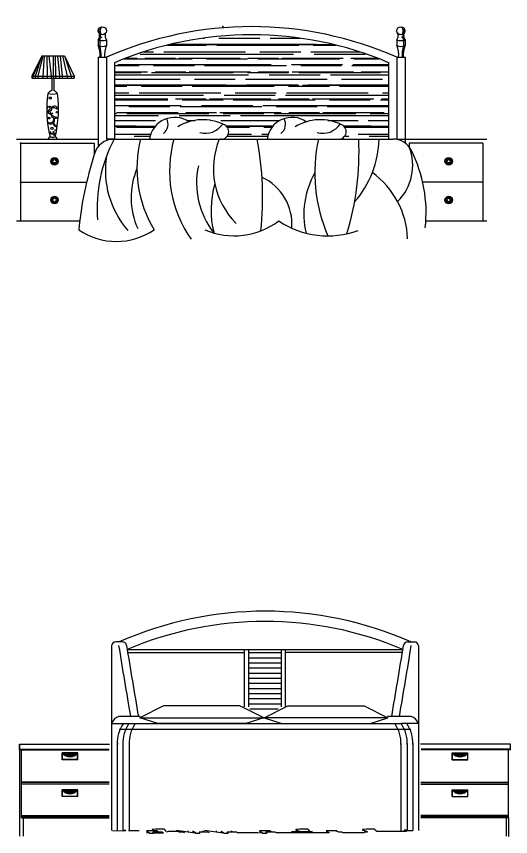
# Model space of a CAD drawing. Header units: millimetres. Extents: x 3060 to 28796, y 18778 to 36190.
# Drawn here: x 7568 to 9984, y 21792 to 25804 of the extents above; entities that cross this region are included whole.
import ezdxf

# ---------------------------------------------------------------- set-up
doc = ezdxf.new("R2010")
doc.units = ezdxf.units.MM

# ---------------------------------------------------------------- blocks, each defined once
blk = doc.blocks.new('A$C0A516BF5')
for p, q in [((400, 982.4), (400, 957.1)), ((407.1, 981.2), (407.1, 956.7)), ((440, 983), (440, 957.1)), ((757.8, 963.2), (1465.1, 963.2)), ((913, 992.2), (920.1, 992.2)), ((990.1, 992.2), (1190.1, 992.2)), ((1240.1, 992.2), (1387, 992.2)), ((1860, 983), (1860, 957.1)), ((1860, 983), (1860, 957.1)), ((1892.9, 981.2), (1892.9, 956.7)), ((1900, 982.4), (1900, 957.1)), ((1900, 982.4), (1900, 957.1)), ((621.5, 925.2), (670.1, 925.2)), ((720.1, 925.2), (1120.1, 925.2)), ((739.1, 958.7), (930.1, 958.7)), ((749.3, 961.2), (1044.1, 961.2)), ((980.1, 958.7), (1380.1, 958.7)), ((1081.6, 961.2), (1231.6, 961.2)), ((1190.1, 925.2), (1390.1, 925.2)), ((1248.1, 961.2), (1548.1, 961.2)), ((1440.1, 925.2), (1678.5, 925.2)), ((1450.1, 958.7), (1560.9, 958.7)), ((123.5, 906.2), (75, 806.2)), ((123.5, 906.2), (80.1, 806.2)), ((123.5, 906.2), (91.1, 806.2)), ((129.8, 906.2), (104.6, 806.2)), ((123.5, 906.2), (234.5, 906.2)), ((136, 906.2), (129.4, 806.2)), ((149.1, 906.2), (150.5, 806.2)), ((159.1, 906.2), (170.2, 806.2)), ((179, 906.2), (179, 806.2)), ((188.8, 906.2), (190.9, 806.2)), ((201.6, 906.2), (209.9, 806.2)), ((214, 906.2), (224.1, 806.2)), ((224.8, 906.2), (248.9, 806.2)), ((234.5, 906.2), (268.3, 806.2)), ((234.5, 906.2), (283, 806.2)), ((400, 898.7), (400, 462)), ((400, 898.7), (440, 898.7)), ((440, 898.7), (440, 498.7)), ((527.5, 891.7), (860.1, 891.7)), ((535.2, 894.7), (590.1, 894.7)), ((605.1, 913.2), (1355.1, 913.2)), ((627.6, 894.7), (777.6, 894.7)), ((794.1, 894.7), (1094.1, 894.7)), ((930.1, 891.7), (1130.1, 891.7)), ((1131.6, 894.7), (1281.6, 894.7)), ((1180.1, 891.7), (1580.1, 891.7)), ((1298.1, 894.7), (1598.1, 894.7)), ((1455.1, 913.2), (1705.1, 913.2)), ((1635.6, 894.7), (1764.8, 894.7)), ((1650.1, 891.7), (1772.5, 891.7)), ((1860, 898.7), (1860, 498.7)), ((1860, 898.7), (1900, 898.7)), ((1900, 898.7), (1900, 479.7)), ((480, 872.4), (480, 498.7)), ((480, 858.2), (600.1, 858.2)), ((495.1, 863.2), (1245.1, 863.2)), ((670.1, 858.2), (870.1, 858.2)), ((920.1, 858.2), (1320.1, 858.2)), ((1345.1, 863.2), (1595.1, 863.2)), ((1390.1, 858.2), (1590.1, 858.2)), ((1640.1, 858.2), (1820, 858.2)), ((1645.1, 863.2), (1820, 863.2)), ((1820, 872.4), (1820, 498.7)), ((75, 806.2), (283, 806.2)), ((75, 806.2), (75, 796.2)), ((80.1, 806.2), (80.1, 796.2)), ((91.1, 806.2), (91.1, 796.2)), ((104.6, 806.2), (104.6, 796.2)), ((129.4, 806.2), (129.4, 796.2)), ((150.5, 806.2), (150.5, 796.2)), ((170.2, 806.2), (170.2, 796.2)), ((179, 806.2), (179, 796.2)), ((190.9, 806.2), (190.4, 796.2)), ((209.9, 806.2), (209.9, 796.2)), ((224.1, 806.2), (224.1, 796.2)), ((248.9, 806.2), (248.9, 796.2)), ((268.3, 806.2), (268.3, 796.2)), ((283, 806.2), (283, 796.2)), ((480, 828.2), (640.1, 828.2)), ((480, 824.7), (610.1, 824.7)), ((480, 813.2), (1135.1, 813.2)), ((660.1, 824.7), (1060.1, 824.7)), ((677.6, 828.2), (827.6, 828.2)), ((844.1, 828.2), (1144.1, 828.2)), ((1130.1, 824.7), (1330.1, 824.7)), ((1181.6, 828.2), (1331.6, 828.2)), ((1235.1, 813.2), (1485.1, 813.2)), ((1348.1, 828.2), (1648.1, 828.2)), ((1380.1, 824.7), (1780.1, 824.7)), ((1535.1, 813.2), (1820, 813.2)), ((1685.6, 828.2), (1820, 828.2)), ((75, 796.2), (283, 796.2)), ((172.6, 796.2), (172.6, 736.4)), ((182.6, 796.2), (182.6, 735.9)), ((480, 791.2), (800.1, 791.2)), ((480, 763.2), (1025.1, 763.2)), ((870.1, 791.2), (1070.1, 791.2)), ((1120.1, 791.2), (1520.1, 791.2)), ((1125.1, 763.2), (1375.1, 763.2)), ((1425.1, 763.2), (1820, 763.2)), ((1590.1, 791.2), (1790.1, 791.2)), ((480, 761.7), (690.1, 761.7)), ((480, 757.7), (540.1, 757.7)), ((480, 724.2), (550.1, 724.2)), ((600.1, 724.2), (1000.1, 724.2)), ((610.1, 757.7), (810.1, 757.7)), ((727.6, 761.7), (877.6, 761.7)), ((860.1, 757.7), (1260.1, 757.7)), ((894.1, 761.7), (1194.1, 761.7)), ((1070.1, 724.2), (1270.1, 724.2)), ((1231.6, 761.7), (1381.6, 761.7)), ((1320.1, 724.2), (1720.1, 724.2)), ((1330.1, 757.7), (1530.1, 757.7)), ((1398.1, 761.7), (1698.1, 761.7)), ((1580.1, 757.7), (1820, 757.7)), ((1735.6, 761.7), (1820, 761.7)), ((1790.1, 724.2), (1820, 724.2)), ((480, 713.2), (915.1, 713.2)), ((480, 695.2), (740.1, 695.2)), ((480, 690.7), (740.1, 690.7)), ((777.6, 695.2), (927.6, 695.2)), ((810.1, 690.7), (1010.1, 690.7)), ((944.1, 695.2), (1244.1, 695.2)), ((1015.1, 713.2), (1265.1, 713.2)), ((1060.1, 690.7), (1460.1, 690.7)), ((1281.6, 695.2), (1431.6, 695.2)), ((1315.1, 713.2), (1820, 713.2)), ((1448.1, 695.2), (1748.1, 695.2)), ((1530.1, 690.7), (1730.1, 690.7)), ((1780.1, 690.7), (1820, 690.7)), ((1785.6, 695.2), (1820, 695.2)), ((480, 663.2), (805.1, 663.2)), ((480, 657.2), (480.1, 657.2)), ((550.1, 657.2), (750.1, 657.2)), ((800.1, 657.2), (1200.1, 657.2)), ((905.1, 663.2), (1155.1, 663.2)), ((1205.1, 663.2), (1820, 663.2)), ((1270.1, 657.2), (1470.1, 657.2)), ((1520.1, 657.2), (1820, 657.2)), ((480, 623.7), (490.1, 623.7)), ((480, 613.2), (695.1, 613.2)), ((490.1, 628.7), (790.1, 628.7)), ((540.1, 623.7), (940.1, 623.7)), ((795.1, 613.2), (1045.1, 613.2)), ((827.6, 628.7), (977.6, 628.7)), ((994.1, 628.7), (1294.1, 628.7)), ((1010.1, 623.7), (1210.1, 623.7)), ((1095.1, 613.2), (1820, 613.2)), ((1260.1, 623.7), (1660.1, 623.7)), ((1331.6, 628.7), (1481.6, 628.7)), ((1498.1, 628.7), (1798.1, 628.7)), ((1730.1, 623.7), (1820, 623.7)), ((480, 590.2), (680.1, 590.2)), ((480, 563.2), (585.1, 563.2)), ((480, 562.2), (523.6, 562.2)), ((540.1, 562.2), (679.8, 562.2)), ((831.4, 590.2), (873.2, 590.2)), ((948.9, 590.2), (950.1, 590.2)), ((1000.1, 590.2), (1289.2, 590.2)), ((1024.7, 563.2), (1255, 563.2)), ((1025.9, 562.2), (1027.6, 562.2)), ((1044.1, 562.2), (1254.2, 562.2)), ((1523.2, 590.2), (1670.1, 590.2)), ((1599, 563.2), (1735.1, 563.2)), ((1600.2, 562.2), (1820, 562.2)), ((1720.1, 590.2), (1820, 590.2)), ((480.1, 523.2), (657, 523.2)), ((490.1, 556.7), (675.3, 556.7)), ((1030.8, 556.7), (1140.1, 556.7)), ((1036.1, 523.2), (1150.1, 523.2)), ((1200.1, 523.2), (1231.3, 523.2)), ((1210.1, 556.7), (1249.7, 556.7)), ((1605.1, 556.7), (1820, 556.7)), ((1670.1, 523.2), (1820, 523.2)), ((0, 498.7), (400, 498.7)), ((440, 498.7), (1841.5, 498.7)), ((477.4, 498.7), (440, 498.7)), ((575.1, 513.2), (653.9, 513.2)), ((1031.1, 513.2), (1228.2, 513.2)), ((1605.4, 513.2), (1625.1, 513.2)), ((1725.1, 513.2), (1820, 513.2)), ((1860, 498.7), (2300, 498.7)), ((20, 478.7), (20, 98.7)), ((20, 478.7), (380, 478.7)), ((380, 478.7), (380, 421.8)), ((2280, 478.7), (1920, 478.7)), ((1920, 478.7), (1920, 460.6)), ((2280, 478.7), (2280, 98.7)), ((20, 288.7), (343.3, 288.7)), ((2280, 288.7), (1986.1, 288.7)), ((0, 98.7), (309.3, 98.7)), ((2001.8, 98.7), (2300, 98.7))]:
    blk.add_line(p, q)
for centre, radius in [((420.2, 1028.4), 20), ((1879.8, 1028.4), 20), ((165.7, 699.4), 4.98), ((160.3, 601.3), 3.99), ((197.5, 629.6), 3.19), ((173.9, 550.6), 5.59), ((181, 532.3), 2.65), ((187.4, 524.7), 1.23), ((189.5, 542.6), 1.44), ((186.3, 390.2), 18.4), ((186.3, 390.2), 13.4), ((2113.7, 390.2), 18.4), ((2113.7, 390.2), 13.4), ((186.3, 390.2), 8.39), ((2113.7, 390.2), 8.39), ((186.3, 200.6), 18.4), ((186.3, 200.6), 13.4), ((186.3, 200.6), 8.39), ((2113.7, 200.6), 18.4), ((2113.7, 200.6), 13.4), ((2113.7, 200.6), 8.39)]:
    blk.add_circle(centre, radius)
for centre, radius, start, end in [((444.5, 1027.4), 35.7, 144.8684, 210.0015), ((1150, -706.7), 1755.3, 66.1414, 113.8586), ((1855.5, 1027.4), 35.7, 329.9985, 35.1316), ((365.7, 1005.3), 41.2, 326.2678, 12.6199), ((408.9, 1032.7), 8.84, 193.7156, 289.5177), ((411.3, 1044.2), 10.9, 215.9707, 268.4751), ((367.4, 1000.4), 44.1, 334.1421, 13.9553), ((474.7, 1005.3), 41.2, 167.3801, 213.7322), ((1150, -706.7), 1715.3, 67.0085, 112.9915), ((1825.3, 1005.3), 41.2, 326.2678, 12.6199), ((1891.1, 1032.7), 8.84, 250.4823, 346.2844), ((1932.6, 1000.4), 44.1, 166.0447, 205.8579), ((1888.7, 1044.2), 10.9, 271.5249, 324.0293), ((1934.3, 1005.3), 41.2, 167.3801, 213.7322), ((418.8, 1071), 90.5, 258.0133, 283.5384), ((411.9, 1005.1), 9.29, 232.3734, 309.596), ((1881.2, 1071), 90.5, 256.4616, 281.9867), ((1888.1, 1005.1), 9.29, 230.404, 307.6266), ((420, 991.3), 39.6, 239.6193, 300.2976), ((283.9, 909.7), 125.5, 354.967, 22.2282), ((245.9, 906.7), 168.8, 357.2611, 17.2346), ((556.2, 909.7), 125.5, 157.7718, 185.033), ((1880, 991.3), 39.6, 239.7024, 300.3807), ((1743.8, 909.7), 125.5, 354.967, 22.2282), ((2054.1, 906.7), 168.8, 162.7654, 182.7389), ((2016.1, 909.7), 125.5, 157.7718, 185.033), ((202.1, 679.9), 63.7, 117.62, 139.2421), ((152.1, 679.9), 63.7, 40.7579, 61.4795), ((702.1, 643.8), 553.7, 171.9292, 193.9303), ((177.1, 826.9), 107.9, 257.5323, 282.4677), ((-347.8, 643.8), 553.7, 346.0697, 8.0708), ((150.9, 653.9), 2.93, 211.2448, 146.6505), ((162.6, 647), 11.1, 253.5624, 142.1086), ((159.1, 649.3), 6.89, 263.8262, 139.1425), ((167.8, 633.7), 12.9, 137.3249, 325.9515), ((185.9, 647.3), 13.1, 347.2679, 166.1296), ((181.6, 629.2), 22.9, 41.7055, 111.692), ((168.3, 590), 18.2, 205.0895, 42.7474), ((164, 596.4), 18.7, 229.2092, 18.6277), ((172.1, 633.8), 9.74, 167.5316, 311.106), ((200.3, 647.1), 41.8, 219.0058, 275.9019), ((190.4, 623.4), 22.8, 186.4719, 308.4358), ((773.1, 481.5), 123.4, 55.5624, 171.9777), ((1347.5, 481.5), 123.4, 55.5624, 171.9777), ((195.4, 574), 14.1, 164.9637, 287.5242), ((195.3, 579.6), 13.7, 188.2061, 292.4392), ((686.9, 571.2), 54.7, 305.5744, 30.0366), ((911.1, 356.9), 236.4, 63.3992, 121.1164), ((923.5, 629.7), 102.8, 254.6459, 325.9339), ((1000.9, 534.8), 37.1, 256.4046, 64.3882), ((1261.2, 571.2), 54.7, 305.5744, 30.0366), ((1485.4, 356.9), 236.4, 63.3992, 121.1164), ((1497.9, 629.7), 102.8, 254.6459, 325.9339), ((1575.2, 534.8), 37.1, 256.4046, 64.3882), ((160.1, 529.6), 6.37, 283.3588, 38.0254), ((163.2, 526.8), 6.99, 334.2931, 73.5086), ((171.8, 532.7), 9.25, 255.6438, 340.7036), ((187, 525.7), 7.63, 148.4749, 309.6532), ((172, 495.7), 16.5, 116.3953, 169.5844), ((177.1, 540), 32.1, 247.0962, 292.9038), ((182.4, 495.7), 16.5, 10.4156, 63.6047), ((477.4, 398.7), 100, 90, 165.8108), ((1135.4, 157.8), 741, 152.6128, 184.2298), ((1170.9, 355.3), 581.5, 165.7282, 211.1143), ((1331.2, 343.2), 582.6, 164.5181, 215.053), ((1339.1, 353.6), 376.1, 157.3091, 225.349), ((-351.5, 213), 1555.4, 353.9798, 10.5825), ((2239.6, 333.3), 780.6, 167.7709, 203.2503), ((335.9, 430.4), 1339.2, 342.8512, 2.9239), ((1289.3, 510), 484, 318.8315, 358.6628), ((1841.5, 398.7), 100, 26.5467, 90), ((1689.3, 369.1), 248.2, 314.7173, 21.6307), ((1319.6, 138), 683.4, 353.7719, 26.5467), ((2085.8, -120.8), 1790, 162.3093, 174.371), ((879.9, 344.3), 444.9, 170.7239, 221.0947), ((1276.6, 284.7), 395.9, 167.8654, 218.346), ((933.3, 212.2), 372.5, 157.4027, 204.0332), ((1810.7, 132), 405.3, 150.2099, 193.3247), ((1496.3, -2.8), 416.4, 1.8909, 54.107), ((1098.5, 84.5), 248.5, 355.101, 65.7039), ((1390.2, 151.9), 438.8, 163.0657, 194.8977), ((1064.4, 388.6), 363.1, 246.8198, 307.0164), ((1522.4, 451.7), 426.5, 235.8589, 290.3783), ((488.7, 323.3), 325.6, 235.5337, 304.4663)]:
    blk.add_arc(centre, radius, start, end)
for p in [(1009.6, 1048.7), (1000.3, 498.7), (20, 478.7), (20, 288.7)]:
    blk.add_point(p)
blk = doc.blocks.new('A$C20073980')
for p, q in [((450.6, 932.5), (450.6, 552.5)), ((503.6, 952.5), (470.6, 952.5)), ((1897.6, 952.5), (1930.6, 952.5)), ((1950.6, 932.5), (1950.6, 552.5)), ((526.7, 915.1), (1874.5, 915.1)), ((526.7, 900.1), (1100.6, 900.1)), ((1100.6, 634.9), (1100.6, 915.1)), ((1120.6, 634.9), (1120.6, 915.1)), ((1120.6, 900.1), (1280.6, 900.1)), ((1280.6, 634.9), (1280.6, 915.1)), ((1300.6, 634.9), (1300.6, 915.1)), ((1874.5, 900.1), (1300.6, 900.1)), ((1120.6, 875.1), (1280.6, 875.1)), ((1120.6, 850.1), (1280.6, 850.1)), ((1120.6, 825.1), (1280.6, 825.1)), ((1120.6, 800.1), (1280.6, 800.1)), ((1120.6, 775.1), (1280.6, 775.1)), ((1120.6, 750.1), (1280.6, 750.1)), ((1120.6, 725.1), (1280.6, 725.1)), ((450.6, 691.8), (450.6, 29.9)), ((1120.6, 700.1), (1280.6, 700.1)), ((1950.6, 691.8), (1950.6, 29.9)), ((1120.6, 675.1), (1280.6, 675.1)), ((1120.6, 650.1), (1280.6, 650.1)), ((1126.7, 625.1), (1264.9, 625.1)), ((589.8, 587.5), (485.6, 587.5)), ((1915.6, 587.5), (1799.3, 587.5)), ((452, 552.9), (533.4, 552.5)), ((488.1, 525), (1913.1, 525)), ((533.4, 552.5), (1867.8, 552.5)), ((1950.6, 552.5), (1867.8, 552.5)), ((0, 452.5), (0, 2.5)), ((0, 452.5), (440.9, 452.5)), ((0, 424.5), (0, 452.5)), ((478.4, 455.8), (478.4, 29.9)), ((505.9, 455.8), (505.9, 29.9)), ((536.8, 455.8), (536.8, 29.9)), ((1864.4, 455.8), (1864.4, 29.9)), ((1895.3, 455.8), (1895.3, 29.9)), ((1922.8, 455.8), (1922.8, 29.9)), ((2401.2, 452.5), (1960.3, 452.5)), ((2401.2, 424.5), (2401.2, 452.5)), ((0, 427.5), (437.8, 427.5)), ((0, 424.5), (437.6, 424.5)), ((10, 92.5), (10, 424.5)), ((284.9, 409.3), (208.4, 409.3)), ((208.4, 376), (208.4, 409.3)), ((283.7, 408.1), (209.6, 408.1)), ((209.6, 377.3), (209.6, 408.1)), ((215.5, 407.7), (212.6, 404.8)), ((225.4, 395.1), (212.8, 407.7)), ((222.1, 407.7), (215.9, 401.6)), ((235.9, 391.2), (219.3, 407.7)), ((228.6, 407.7), (219.6, 398.7)), ((235.2, 407.7), (223.6, 396.1)), ((243.6, 390), (225.9, 407.7)), ((241.7, 407.7), (227.9, 393.9)), ((250.2, 389.9), (232.4, 407.7)), ((248.3, 407.7), (232.7, 392.1)), ((254.8, 407.7), (237.9, 390.8)), ((256, 390.7), (239, 407.7)), ((261.4, 407.7), (243.6, 390)), ((261.2, 392), (245.5, 407.7)), ((267.9, 407.7), (250.1, 389.9)), ((266, 393.8), (252.1, 407.7)), ((274.5, 407.7), (257.8, 391.1)), ((270.4, 396), (258.6, 407.7)), ((274.4, 398.5), (265.2, 407.7)), ((281, 407.7), (268, 394.7)), ((278.1, 401.4), (271.7, 407.7)), ((281.4, 404.6), (278.3, 407.7)), ((283.7, 377.3), (283.7, 408.1)), ((284.9, 376), (284.9, 409.3)), ((2401.2, 427.5), (1963.4, 427.5)), ((2401.2, 424.5), (1963.6, 424.5)), ((2116.3, 409.3), (2192.8, 409.3)), ((2116.3, 376), (2116.3, 409.3)), ((2117.5, 408.1), (2191.6, 408.1)), ((2117.5, 377.3), (2117.5, 408.1)), ((2119.8, 404.6), (2122.9, 407.7)), ((2120.2, 407.7), (2133.2, 394.7)), ((2123.1, 401.4), (2129.5, 407.7)), ((2126.7, 407.7), (2143.4, 391.1)), ((2126.8, 398.5), (2136, 407.7)), ((2130.8, 396), (2142.6, 407.7)), ((2133.3, 407.7), (2151.1, 389.9)), ((2135.2, 393.8), (2149.1, 407.7)), ((2139.8, 407.7), (2157.6, 390)), ((2140, 392), (2155.7, 407.7)), ((2145.2, 390.7), (2162.2, 407.7)), ((2146.4, 407.7), (2163.3, 390.8)), ((2151, 389.9), (2168.8, 407.7)), ((2152.9, 407.7), (2168.5, 392.1)), ((2157.6, 390), (2175.3, 407.7)), ((2159.5, 407.7), (2173.3, 393.9)), ((2165.3, 391.2), (2181.9, 407.7)), ((2166, 407.7), (2177.6, 396.1)), ((2172.6, 407.7), (2181.6, 398.7)), ((2175.8, 395.1), (2188.4, 407.7)), ((2179.1, 407.7), (2185.3, 401.6)), ((2185.7, 407.7), (2188.6, 404.8)), ((2191.6, 377.3), (2191.6, 408.1)), ((2192.8, 376), (2192.8, 409.3)), ((2391.2, 92.5), (2391.2, 424.5)), ((284.9, 376), (208.4, 376)), ((283.7, 377.3), (209.6, 377.3)), ((2116.3, 376), (2192.8, 376)), ((2117.5, 377.3), (2191.6, 377.3)), ((439, 267, 495.6), (10, 267, 495.6)), ((439, 264.5, 495.6), (10, 264.5, 495.6)), ((439, 257, 495.6), (10, 257, 495.6)), ((1962.2, 267, 495.6), (2391.2, 267, 495.6)), ((1962.2, 264.5, 495.6), (2391.2, 264.5, 495.6)), ((1962.2, 257, 495.6), (2391.2, 257, 495.6)), ((208.4, 195.5), (208.4, 228.8)), ((284.9, 228.8), (208.4, 228.8)), ((209.6, 196.8), (209.6, 227.6)), ((283.7, 227.6), (209.6, 227.6)), ((215.5, 227.2), (212.6, 224.3)), ((225.4, 214.6), (212.8, 227.2)), ((222.1, 227.2), (215.9, 221.1)), ((235.9, 210.7), (219.3, 227.2)), ((228.6, 227.2), (219.6, 218.2)), ((235.2, 227.2), (223.6, 215.6)), ((243.6, 209.5), (225.9, 227.2)), ((241.7, 227.2), (227.9, 213.4)), ((250.2, 209.4), (232.4, 227.2)), ((248.3, 227.2), (232.7, 211.6)), ((254.8, 227.2), (237.9, 210.3)), ((256, 210.2), (239, 227.2)), ((261.4, 227.2), (243.6, 209.5)), ((261.2, 211.5), (245.5, 227.2)), ((267.9, 227.2), (250.1, 209.4)), ((266, 213.3), (252.1, 227.2)), ((274.5, 227.2), (257.8, 210.6)), ((270.4, 215.5), (258.6, 227.2)), ((274.4, 218), (265.2, 227.2)), ((281, 227.2), (268, 214.2)), ((278.1, 220.9), (271.7, 227.2)), ((281.4, 224.1), (278.3, 227.2)), ((283.7, 196.8), (283.7, 227.6)), ((284.9, 195.5), (284.9, 228.8)), ((2116.3, 228.8), (2192.8, 228.8)), ((2116.3, 195.5), (2116.3, 228.8)), ((2117.5, 227.6), (2191.6, 227.6)), ((2117.5, 196.8), (2117.5, 227.6)), ((2119.8, 224.1), (2122.9, 227.2)), ((2120.2, 227.2), (2133.2, 214.2)), ((2123.1, 220.9), (2129.5, 227.2)), ((2126.7, 227.2), (2143.4, 210.6)), ((2126.8, 218), (2136, 227.2)), ((2130.8, 215.5), (2142.6, 227.2)), ((2133.3, 227.2), (2151.1, 209.4)), ((2135.2, 213.3), (2149.1, 227.2)), ((2139.8, 227.2), (2157.6, 209.5)), ((2140, 211.5), (2155.7, 227.2)), ((2145.2, 210.2), (2162.2, 227.2)), ((2146.4, 227.2), (2163.3, 210.3)), ((2151, 209.4), (2168.8, 227.2)), ((2152.9, 227.2), (2168.5, 211.6)), ((2157.6, 209.5), (2175.3, 227.2)), ((2159.5, 227.2), (2173.3, 213.4)), ((2165.3, 210.7), (2181.9, 227.2)), ((2166, 227.2), (2177.6, 215.6)), ((2172.6, 227.2), (2181.6, 218.2)), ((2175.8, 214.6), (2188.4, 227.2)), ((2179.1, 227.2), (2185.3, 221.1)), ((2185.7, 227.2), (2188.6, 224.3)), ((2191.6, 196.8), (2191.6, 227.6)), ((2192.8, 195.5), (2192.8, 228.8)), ((284.9, 195.5), (208.4, 195.5)), ((283.7, 196.8), (209.6, 196.8)), ((2116.3, 195.5), (2192.8, 195.5)), ((2117.5, 196.8), (2191.6, 196.8)), ((10, 102.5), (439, 102.5)), ((10, 97.5), (439, 97.5)), ((10, 92.5), (439, 92.5)), ((20, 2.5), (20, 92.5)), ((2391.2, 102.5), (1962.2, 102.5)), ((2391.2, 97.5), (1962.2, 97.5)), ((2391.2, 92.5), (1962.2, 92.5)), ((2381.2, 2.5), (2381.2, 92.5)), ((2391.2, 92.5), (2391.2, 0)), ((454.4, 29.9), (508.3, 27.9)), ((508.3, 27.9), (511.4, 31)), ((511.4, 31), (520.6, 31)), ((517.5, 27.9), (511.4, 27.9)), ((520.6, 31), (517.5, 27.9)), ((585.9, 27.9), (533.7, 27.9)), ((620.4, 27.9), (623.4, 24.8)), ((672.6, 27.9), (620.4, 27.9)), ((633.5, 18.7), (621.2, 18.7)), ((623.4, 24.8), (626.5, 24.8)), ((626.5, 24.8), (629.6, 21.8)), ((629.6, 21.8), (632.7, 21.8)), ((632.7, 21.8), (632.7, 18.7)), ((636.6, 15.6), (633.5, 18.7)), ((655, 15.6), (636.6, 15.6)), ((654.8, 34), (648.7, 34)), ((648.7, 34), (648.7, 31)), ((648.7, 31), (654.8, 31)), ((676.5, 21.8), (651.9, 21.8)), ((651.9, 21.8), (651.9, 18.7)), ((651.9, 18.7), (655, 18.7)), ((667.1, 37.1), (654.8, 34)), ((654.8, 31), (657.9, 27.9)), ((657.9, 21.8), (654.8, 18.7)), ((654.8, 18.7), (703.4, 18.7)), ((655, 18.7), (655, 15.6)), ((657.9, 27.9), (664, 27.9)), ((670.2, 21.8), (657.9, 21.8)), ((664, 27.9), (667.1, 24.8)), ((707.1, 37.1), (667.1, 37.1)), ((667.1, 24.8), (670.2, 24.8)), ((670.2, 24.8), (670.2, 21.8)), ((672.6, 24.8), (672.6, 27.9)), ((675.7, 24.8), (672.6, 24.8)), ((681.8, 21.8), (675.7, 24.8)), ((697.2, 21.8), (681.8, 21.8)), ((703.4, 18.7), (697.2, 21.8)), ((710.1, 34), (707.1, 37.1)), ((710.1, 31), (710.1, 34)), ((716.3, 27.9), (710.1, 31)), ((716.3, 24.8), (716.3, 27.9)), ((728.6, 24.8), (719.4, 21.8)), ((777.8, 24.8), (728.6, 24.8)), ((847, 18.7), (766.9, 29.9)), ((780.9, 21.8), (777.8, 24.8)), ((799.3, 21.8), (780.9, 21.8)), ((808.5, 18.7), (799.3, 21.8)), ((823.9, 27.9), (823.9, 24.8)), ((846.2, 27.9), (849.2, 24.8)), ((859.3, 18.7), (847, 18.7)), ((849.2, 24.8), (852.3, 24.8)), ((852.3, 24.8), (855.4, 21.8)), ((855.4, 21.8), (858.5, 21.8)), ((858.5, 21.8), (858.5, 18.7)), ((862.4, 15.6), (859.3, 18.7)), ((880.8, 15.6), (862.4, 15.6)), ((902.4, 21.8), (877.8, 21.8)), ((877.8, 21.8), (877.8, 18.7)), ((877.8, 18.7), (880.8, 18.7)), ((880.8, 18.7), (880.8, 15.6)), ((898.4, 24.8), (898.4, 27.9)), ((901.5, 24.8), (898.4, 24.8)), ((907.7, 21.8), (901.5, 24.8)), ((984.5, 18.7), (904.4, 29.9)), ((923, 21.8), (907.7, 21.8)), ((929.2, 18.7), (923, 21.8)), ((961.4, 27.9), (961.4, 24.8)), ((983.7, 27.9), (986.7, 24.8)), ((996.8, 18.7), (984.5, 18.7)), ((986.7, 24.8), (989.8, 24.8)), ((989.8, 24.8), (992.9, 21.8)), ((992.9, 21.8), (996, 21.8)), ((996, 21.8), (996, 18.7)), ((999.9, 15.6), (996.8, 18.7)), ((1018.3, 15.6), (999.9, 15.6)), ((1015.3, 21.8), (1015.3, 18.7)), ((1039.9, 21.8), (1015.3, 21.8)), ((1015.3, 18.7), (1018.3, 18.7)), ((1018.3, 18.7), (1018.3, 15.6)), ((1035.9, 24.8), (1035.9, 27.9)), ((1039, 24.8), (1035.9, 24.8)), ((1045.2, 21.8), (1039, 24.8)), ((1060.5, 21.8), (1045.2, 21.8)), ((1066.7, 18.7), (1060.5, 21.8)), ((1168.1, 18.7), (1066.7, 18.7)), ((1172.9, 27.9), (1175.9, 24.8)), ((1225.1, 27.9), (1172.9, 27.9)), ((1186, 18.7), (1173.7, 18.7)), ((1175.9, 24.8), (1179, 24.8)), ((1179, 24.8), (1182.1, 21.8)), ((1182.1, 21.8), (1185.2, 21.8)), ((1185.2, 21.8), (1185.2, 18.7)), ((1189.1, 15.6), (1186, 18.7)), ((1207.5, 15.6), (1189.1, 15.6)), ((1204.4, 21.8), (1204.4, 18.7)), ((1229, 21.8), (1204.4, 21.8)), ((1204.4, 18.7), (1207.5, 18.7)), ((1207.5, 18.7), (1207.5, 15.6)), ((1225.1, 24.8), (1225.1, 27.9)), ((1228.2, 24.8), (1225.1, 24.8)), ((1234.3, 21.8), (1228.2, 24.8)), ((1249.7, 21.8), (1234.3, 21.8)), ((1255.9, 18.7), (1249.7, 21.8)), ((1357.3, 18.7), (1255.9, 18.7)), ((1330.3, 24.8), (1431.1, 24.8)), ((1333.4, 21.8), (1330.3, 24.8)), ((1351.8, 21.8), (1333.4, 21.8)), ((1357.3, 34), (1351.2, 34)), ((1351.2, 34), (1351.2, 31)), ((1351.2, 31), (1357.3, 31)), ((1361, 18.7), (1351.8, 21.8)), ((1369.6, 37.1), (1357.3, 34)), ((1357.3, 31), (1360.4, 27.9)), ((1360.4, 21.8), (1357.3, 18.7)), ((1360.4, 27.9), (1366.5, 27.9)), ((1372.7, 21.8), (1360.4, 21.8)), ((1511.7, 18.7), (1361, 18.7)), ((1366.5, 27.9), (1369.6, 24.8)), ((1409.6, 37.1), (1369.6, 37.1)), ((1369.6, 24.8), (1372.7, 24.8)), ((1372.7, 24.8), (1372.7, 21.8)), ((1412.6, 34), (1409.6, 37.1)), ((1412.6, 31), (1412.6, 34)), ((1418.8, 27.9), (1412.6, 31)), ((1418.8, 24.8), (1418.8, 27.9)), ((1431.1, 24.8), (1421.9, 21.8)), ((1551.6, 27.9), (1499.4, 27.9)), ((1499.4, 27.9), (1502.5, 24.8)), ((1502.5, 24.8), (1505.5, 24.8)), ((1505.5, 24.8), (1508.6, 21.8)), ((1508.6, 21.8), (1511.7, 21.8)), ((1511.7, 21.8), (1511.7, 18.7)), ((1551.6, 24.8), (1551.6, 27.9)), ((1554.7, 24.8), (1551.6, 24.8)), ((1560.9, 21.8), (1554.7, 24.8)), ((1576.2, 21.8), (1560.9, 21.8)), ((1582.4, 18.7), (1576.2, 21.8)), ((1683.8, 18.7), (1582.4, 18.7)), ((1677.7, 34), (1677.7, 31)), ((1683.8, 34), (1677.7, 34)), ((1677.7, 31), (1683.8, 31)), ((1696.1, 37.1), (1683.8, 34)), ((1683.8, 31), (1686.9, 27.9)), ((1686.9, 21.8), (1683.8, 18.7)), ((1686.9, 27.9), (1693.1, 27.9)), ((1699.2, 21.8), (1686.9, 21.8)), ((1693.1, 27.9), (1696.1, 24.8)), ((1736.1, 37.1), (1696.1, 37.1)), ((1696.1, 24.8), (1699.2, 24.8)), ((1699.2, 24.8), (1699.2, 21.8)), ((1739.2, 34), (1736.1, 37.1)), ((1739.2, 31), (1739.2, 34)), ((1745.3, 27.9), (1739.2, 31)), ((1745.3, 24.8), (1745.3, 27.9)), ((1889.8, 24.8), (1745.3, 24.8)), ((1889.8, 31), (1880.6, 31)), ((1880.6, 31), (1883.7, 27.9)), ((1883.7, 27.9), (1889.8, 27.9)), ((1892.9, 27.9), (1889.8, 31)), ((1889.8, 27.9), (1889.8, 24.8)), ((1923.2, 27.9), (1892.9, 27.9))]:
    blk.add_line(p, q)
for centre, radius, start, end in [((1200.6, -669.4), 1771.9, 66.255, 113.745), ((1200.6, -669.4), 1721.9, 66.9601, 113.0399), ((470.6, 932.5), 20, 90, 180), ((45604.4, 8256.7), 45709.8, 189.21664, 189.65881), ((503.6, 932.5), 20, 8.562, 90), ((45643.1, 8256.7), 45709.8, 189.21664, 189.65881), ((-43241.9, 8256.7), 45709.8, 350.34119, 350.78336), ((-43203.9, 8256.7), 45709.8, 350.34119, 350.78336), ((1897.6, 932.5), 20, 90, 171.438), ((1930.6, 932.5), 20, 0, 90), ((499, 540.9), 48.5, 104.3328, 165.6672), ((1902.2, 540.9), 48.5, 14.3328, 75.6672), ((634.2, 460.8), 156.1, 143.9523, 183.7065), ((661.6, 460.8), 156.1, 144.007, 183.7065), ((692.5, 460.8), 156.1, 144.007, 183.7065), ((1708.7, 460.8), 156.1, 356.2935, 35.993), ((1739.6, 460.8), 156.1, 356.2935, 35.993), ((1767, 460.8), 156.1, 356.2935, 35.993), ((246.7, 437.4), 47.3, 218.4308, 321.5692), ((2154.5, 437.4), 47.3, 218.4308, 321.5692), ((246.7, 256.9), 47.3, 218.4308, 321.5692), ((2154.5, 256.9), 47.3, 218.4308, 321.5692)]:
    blk.add_arc(centre, radius, start, end)
for points in [[(1077.9, 639.7), (704.8, 639.7), (588.5, 581.5, 87.2), (1194.2, 581.5, 87.2)], [(1312.2, 639.7), (1685.4, 639.7), (1801.6, 581.5, 87.2), (1195.9, 581.5, 87.2)], [(1107, 552.5), (675.7, 552.5), (588.5, 581.5, 87.2), (1194.2, 581.5, 87.2)], [(1283.1, 552.5), (1714.4, 552.5), (1801.6, 581.5, 87.2), (1195.9, 581.5, 87.2)]]:
    blk.add_3dface(points)

msp = doc.modelspace()

# ---------------------------------------------------------------- block references
for name, p in [('A$C0A516BF5', (7567.8, 24705.1)), ('A$C20073980', (7582.8, 21792.1))]:
    msp.add_blockref(name, p)

doc.saveas('drawing.dxf')
